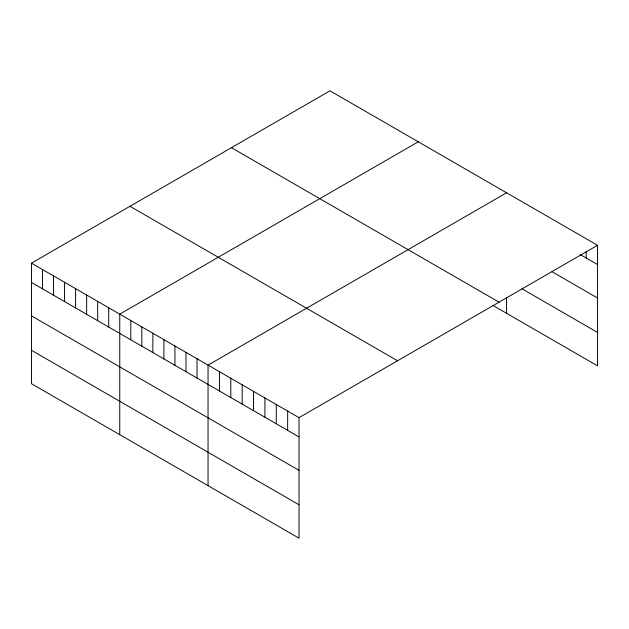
<?xml version="1.0" encoding="UTF-8"?>
<svg xmlns="http://www.w3.org/2000/svg" width="629" height="629" viewBox="0 0 629 629"><rect width="100%" height="100%" fill="white"/><g stroke="black" fill="none" stroke-linecap="round" stroke-linejoin="round"><path stroke-width="0.94" d="M597.55 245.302L299.027 417.648L299.027 538.18L31.45 383.698L31.45 263.166L329.973 90.82L597.55 245.302L597.55 365.834L492.987 305.466M418.269 141.8L119.754 314.146L119.754 434.678M506.573 192.781L208.05 365.127L208.05 485.659M580.488 254.745L597.55 264.589M552.065 271.736L597.55 298.004M522.007 288.805L597.55 332.427M231.456 147.689L499.041 302.179M129.959 206.288L397.544 360.779M31.45 263.166L299.027 417.648M31.45 282.452L299.027 436.943M31.45 315.868L299.027 470.35M31.45 350.29L299.027 504.772M586.181 251.278L586.181 258.024M506.573 297.533L506.573 313.313M287.657 411.083L287.657 430.378M276.288 404.518L276.288 423.812M264.911 397.953L264.911 417.247M253.542 391.387L253.542 410.674M242.165 384.822L242.165 404.109M230.796 378.257L230.796 397.544M219.427 371.692L219.427 390.979M197.011 358.75L197.011 378.045M185.98 352.382L185.98 371.668M174.941 346.005L174.941 365.3M163.902 339.636L163.902 358.923M152.863 333.26L152.863 352.554M141.824 326.891L141.824 346.178M130.785 320.523L130.785 339.809M108.715 307.778L108.715 327.064M97.676 301.401L97.676 320.688M86.637 295.032L86.637 314.319M75.598 288.656L75.598 307.943M64.559 282.287L64.559 301.574M53.528 275.911L53.528 295.198M42.489 269.542L42.489 288.829"/></g></svg>
